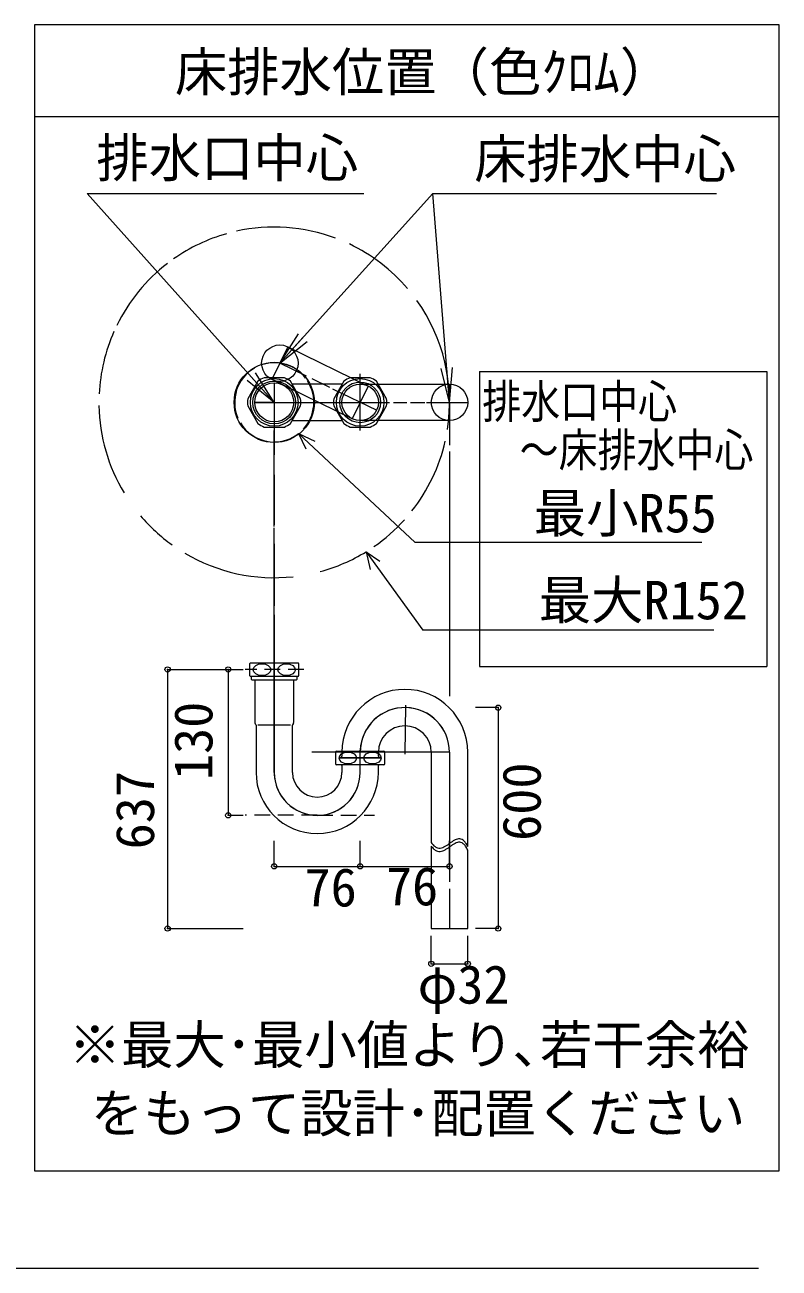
# Model space of a CAD drawing. Units: millimetres, scale not verified. Extents: x -1002 to 1010, y -687 to 676.
# Drawn here: x 721.9 to 1009.9, y -687.1 to -212.4 of the extents above; entities that cross this region are included whole.
import ezdxf
from ezdxf.enums import TextEntityAlignment as Align

# ---------------------------------------------------------------- set-up
doc = ezdxf.new("R2010")
doc.units = ezdxf.units.MM
doc.header["$LTSCALE"] = 5
doc.header["$PDMODE"] = 32
doc.header["$PDSIZE"] = 2
doc.linetypes.add('DASHED1', pattern=[1.8, 1.2, -0.6])
doc.layers.add('F-0', color=7, linetype='Continuous', lineweight=15)
doc.styles.add('ＭＳ ゴシック', font='')
doc.styles.get('ＭＳ ゴシック').set_extended_font_data('MS Gothic')

msp = doc.modelspace()

# ---------------------------------------------------------------- linework, layer by layer
at = {"layer": 'F-0', "lineweight": 18}
for p, q in [((725.56, -212.399), (725.56, -649.899)), ((1009.935, -212.399), (725.56, -212.399)), ((1009.935, -649.899), (1009.935, -212.399)), ((725.56, -649.899), (1009.935, -649.899))]:
    msp.add_line(p, q, dxfattribs=at)
at = {"layer": 'F-0'}
for p, q in [((725.56, -247.399), (1009.935, -247.399)), ((745.713, -276.822), (851.274, -276.822)), ((817.116, -356.533), (745.713, -276.822)), ((819.262, -341.563), (877.619, -276.822)), ((877.619, -276.822), (986.068, -276.822)), ((877.619, -276.822), (906.048, -276.822)), ((884.053, -356.533), (877.619, -276.822)), ((819.262, -341.563), (826.424, -330.35)), ((819.262, -341.563), (828.049, -331.814)), ((822.313, -335.312), (816.21, -347.815)), ((819.262, -341.563), (829.674, -333.279)), ((822.313, -335.312), (852.98, -350.282)), ((829.464, -346.543), (819.262, -341.563)), ((817.116, -356.533), (809.988, -345.297)), ((849.928, -367.298), (849.928, -345.576)), ((884.053, -356.533), (880.817, -343.626)), ((884.053, -356.533), (882.997, -343.45)), ((884.053, -356.533), (885.178, -343.274)), ((895.496, -344.758), (895.496, -457.323)), ((895.496, -344.758), (1005.171, -344.758)), ((1005.171, -344.758), (1005.171, -457.323)), ((817.116, -356.533), (806.729, -348.216)), ((810.905, -348.477), (807.034, -355.183)), ((817.116, -356.533), (808.358, -346.757)), ((820.987, -347.127), (813.244, -347.127)), ((817.116, -349.095), (817.116, -367.298)), ((817.116, -349.098), (817.116, -363.97)), ((827.197, -355.183), (823.326, -348.477)), ((843.083, -349.577), (823.961, -349.577)), ((838.312, -350.863), (831.585, -347.579)), ((843.718, -348.477), (839.846, -355.183)), ((853.8, -347.127), (846.056, -347.127)), ((852.98, -350.282), (846.877, -362.784)), ((849.928, -365.173), (849.928, -347.892)), ((849.928, -349.577), (884.053, -349.577)), ((860.01, -355.183), (856.138, -348.477)), ((884.053, -363.489), (884.053, -349.577)), ((856.365, -359.675), (839.513, -351.449)), ((807.034, -357.883), (810.905, -364.589)), ((817.116, -356.533), (809.554, -356.533)), ((809.678, -356.533), (833.522, -356.533)), ((817.116, -356.533), (861.074, -356.533)), ((823.326, -364.589), (827.197, -357.883)), ((833.522, -356.533), (861.139, -356.533)), ((839.846, -357.883), (843.718, -364.589)), ((856.138, -364.589), (860.01, -357.883)), ((862.688, -356.533), (867.704, -356.533)), ((869.145, -356.533), (874.679, -356.533)), ((875.256, -356.533), (891.009, -356.533)), ((875.256, -356.533), (891.009, -356.533)), ((884.053, -356.533), (884.053, -372.872)), ((817.116, -363.97), (817.116, -376.554)), ((823.961, -363.489), (843.083, -363.489)), ((884.053, -363.489), (849.928, -363.489)), ((813.244, -365.939), (820.987, -365.939)), ((817.116, -403.879), (817.116, -367.298)), ((826.411, -368.454), (829.198, -374.258)), ((826.411, -368.454), (832.635, -371.302)), ((826.411, -368.454), (870.891, -410.054)), ((846.056, -365.939), (853.8, -365.939)), ((884.053, -375.248), (884.053, -392.346)), ((884.053, -376.386), (884.053, -393.517)), ((817.116, -384.145), (817.116, -403.272)), ((884.053, -393.078), (884.053, -425.728)), ((884.053, -396.152), (884.053, -426.314)), ((817.116, -410.558), (817.116, -434.24)), ((875.412, -410.054), (870.891, -410.054)), ((980.447, -410.054), (875.412, -410.054)), ((852.184, -413.549), (853.811, -420.374)), ((852.184, -413.549), (857.472, -417.153)), ((852.184, -413.549), (873.906, -443.482)), ((884.053, -426.168), (884.053, -433.781)), ((884.053, -429.974), (884.053, -451.79)), ((817.116, -437.579), (817.116, -498.316)), ((884.053, -438.016), (884.053, -467.387)), ((985.027, -443.482), (873.906, -443.482)), ((807.709, -456.32), (807.709, -460.84)), ((808.028, -455.955), (826.203, -455.955)), ((826.522, -460.84), (826.522, -456.32)), ((884.053, -457.354), (884.053, -468.681)), ((895.496, -457.323), (1005.171, -457.323)), ((826.194, -461.205), (808.028, -461.205)), ((808.028, -461.205), (808.037, -461.205)), ((808.028, -461.205), (808.037, -461.205)), ((808.366, -461.205), (808.366, -462.241)), ((809.678, -462.591), (809.678, -469.719)), ((825.516, -462.591), (817.116, -462.591)), ((824.553, -469.719), (824.553, -462.591)), ((825.866, -462.241), (825.516, -462.591)), ((825.866, -462.241), (825.866, -461.205)), ((826.194, -461.205), (826.203, -461.205)), ((809.678, -469.719), (809.678, -478.661)), ((824.553, -478.661), (824.553, -469.719)), ((817.116, -497.78), (817.116, -471.95)), ((867.223, -472.104), (866.983, -490.873)), ((810.101, -479.581), (809.772, -479.011)), ((824.459, -479.011), (824.13, -479.581)), ((810.159, -479.799), (810.159, -487.134)), ((810.899, -479.682), (817.116, -479.682)), ((817.116, -479.682), (823.332, -479.682)), ((824.072, -497.78), (824.072, -479.799)), ((810.159, -487.134), (810.159, -497.78)), ((884.062, -490.124), (831.428, -490.124)), ((840.522, -490.051), (840.522, -494.572)), ((840.841, -489.686), (859.015, -489.686)), ((842.162, -492.311), (842.162, -492.049)), ((842.162, -492.049), (849.928, -492.049)), ((842.534, -492.311), (842.162, -492.311)), ((857.694, -492.311), (842.534, -492.311)), ((842.972, -490.124), (842.972, -491.611)), ((849.928, -497.745), (849.928, -490.124)), ((849.928, -492.049), (857.694, -492.049)), ((849.937, -497.78), (849.937, -489.351)), ((856.884, -491.611), (856.884, -490.124)), ((857.694, -492.311), (857.694, -492.049)), ((859.334, -494.572), (859.334, -490.051)), ((877.097, -490.124), (877.097, -524.597)), ((884.053, -490.124), (884.053, -514.045)), ((884.053, -490.124), (884.053, -509.408)), ((891.009, -526.121), (891.009, -490.124)), ((859.006, -494.936), (840.841, -494.936)), ((840.841, -494.936), (840.85, -494.936)), ((842.972, -495.129), (842.972, -497.78)), ((856.884, -497.78), (856.884, -495.129)), ((884.053, -513.679), (884.053, -539.546)), ((877.097, -525.909), (877.097, -543.106)), ((877.097, -543.106), (877.097, -557.409)), ((884.053, -542.23), (884.053, -557.409)), ((-1002.086, -687.064), (1002.034, -687.064))]:
    msp.add_line(p, q, dxfattribs=at)
at = {"layer": 'F-0', "color": 4, "lineweight": 9}
for p, q in [((776.387, -458.495), (776.387, -557.409)), ((776.387, -458.495), (805.276, -458.495)), ((799.541, -458.495), (799.541, -514.186)), ((799.541, -458.495), (805.276, -458.495)), ((902.664, -473.072), (894.001, -473.072)), ((902.664, -473.072), (902.664, -557.409)), ((799.541, -514.186), (805.276, -514.186)), ((817.116, -533.674), (817.116, -523.864)), ((849.937, -533.674), (849.937, -523.864)), ((884.053, -533.674), (884.053, -523.864)), ((817.116, -533.674), (849.937, -533.674)), ((849.937, -533.674), (884.053, -533.674)), ((776.387, -557.409), (805.276, -557.409)), ((902.664, -557.409), (894.001, -557.409)), ((877.097, -570.871), (877.097, -560.245)), ((891.009, -570.871), (891.009, -560.245)), ((877.097, -570.871), (891.009, -570.871))]:
    msp.add_line(p, q, dxfattribs=at)
at = {"layer": 'F-0', "color": 4, "linetype": 'DASHED1', "lineweight": 9}
for p, q in [((803.347, -458.495), (803.283, -458.495)), ((828.424, -458.495), (805.989, -458.495)), ((833.522, -514.186), (805.992, -514.186)), ((833.522, -514.186), (855.355, -514.186))]:
    msp.add_line(p, q, dxfattribs=at)
at = {"layer": 'F-0'}
for points in [[(852.98, -350.282), (846.877, -362.784), (816.21, -347.815)], [(817.116, -471.828), (817.116, -435.758), (817.116, -404.486)], [(817.116, -462.591), (808.716, -462.591), (808.366, -462.241)], [(877.097, -557.409), (891.009, -557.409), (891.009, -527.434)]]:
    msp.add_lwpolyline(points, dxfattribs=at)
for centre, radius in [((819.262, -341.563), 6.956), ((817.116, -356.533), 15.312), ((817.116, -356.533), 9.087), ((817.116, -356.533), 8.166), ((849.928, -356.533), 9.087), ((849.928, -356.533), 7.766), ((849.928, -356.533), 7.766), ((884.053, -356.533), 6.956)]:
    msp.add_circle(centre, radius, dxfattribs=at)
at = {"layer": 'F-0', "lineweight": 18}
for centre, radius in [((817.116, -356.533), 7.438), ((849.928, -356.533), 6.956)]:
    msp.add_circle(centre, radius, dxfattribs=at)
at = {"layer": 'F-0'}
for centre, radius, start, end in [((817.116, -356.533), 66.938, 105.78741, 125.02387), ((817.116, -356.533), 66.938, 69.55176, 102.48458), ((817.116, -356.533), 66.938, 40.45346, 64.61694), ((817.116, -356.533), 66.938, 127.52212, 153.93512), ((817.116, -356.533), 66.938, 351.07633, 35.51055), ((817.116, -356.533), 66.938, 156.12741, 177.22121), ((817.116, -356.533), 15.117, 38.01873, 108.88428), ((817.116, -356.533), 15.117, 119.87082, 203.47911), ((817.116, -356.533), 10.172, 112.37215, 127.62785), ((817.116, -356.533), 10.172, 52.37215, 67.62785), ((817.116, -356.533), 15.117, 317.38555, 32.77859), ((849.928, -356.533), 10.172, 112.37215, 127.62785), ((849.928, -356.533), 10.172, 52.37215, 67.62785), ((817.116, -356.533), 10.172, 172.37215, 187.62785), ((817.116, -356.533), 10.172, 352.37215, 7.62785), ((849.928, -356.533), 10.172, 172.37215, 187.62785), ((849.928, -356.533), 10.172, 352.37215, 7.62785), ((817.116, -356.533), 66.938, 181.04134, 211.02681), ((817.116, -356.533), 15.117, 211.12095, 261.30647), ((817.116, -356.533), 10.172, 232.37215, 247.62785), ((817.116, -356.533), 10.172, 292.37215, 307.62785), ((849.928, -356.533), 10.172, 232.37215, 247.62785), ((849.928, -356.533), 10.172, 292.37215, 307.62785), ((817.116, -356.533), 15.117, 269.01468, 307.94515), ((817.116, -356.533), 66.938, 321.76369, 347.20103), ((817.116, -356.533), 66.938, 220.25424, 234.38576), ((817.116, -356.533), 66.938, 304.63473, 317.9845), ((817.116, -356.533), 66.938, 239.27946, 276.17448), ((817.116, -356.533), 66.938, 285.1851, 301.59392), ((817.116, -356.533), 66.938, 274.56964, 274.58397), ((810.662, -458.58), 3.719, 135.09913, 142.57199), ((823.569, -458.58), 3.719, 37.42801, 44.90087), ((810.662, -458.58), 3.719, 217.42801, 224.90087), ((823.569, -458.58), 3.719, 315.09913, 322.57199), ((866.991, -490.124), 24.019, 0, 180), ((866.991, -490.124), 17.062, 87.94387, 180), ((866.991, -490.124), 17.071, 0, 177.40546), ((866.991, -490.124), 17.062, 0, 87.94387), ((810.378, -478.661), 0.7, 180, 210), ((823.853, -478.661), 0.7, 330, 0), ((809.722, -479.799), 0.438, 0, 30), ((824.509, -479.799), 0.438, 150, 180), ((866.991, -490.124), 10.106, 0, 180), ((843.475, -492.311), 3.719, 135.09913, 142.57199), ((842.534, -491.611), 0.438, 270, 0), ((857.322, -491.611), 0.438, 180, 270), ((856.381, -492.311), 3.719, 37.42801, 44.90087), ((833.522, -497.78), 23.363, 180, 0), ((833.522, -497.78), 16.406, 180, 270), ((833.522, -497.78), 16.415, 181.87086, 0), ((833.522, -497.78), 9.45, 180, 0), ((833.522, -497.78), 16.406, 270, 0), ((843.475, -492.311), 3.719, 217.42801, 224.90087), ((842.534, -495.129), 0.438, 0, 26.17755), ((857.322, -495.129), 0.438, 150, 180), ((856.381, -492.311), 3.719, 315.09913, 322.57199), ((882.413, -521.181), 6.319, 212.72203, 226.60953), ((882.413, -522.493), 6.319, 212.72203, 226.60953), ((880.533, -523.251), 3.523, 225.702, 245.03152), ((880.189, -524.008), 2.692, 244.86394, 266.31233), ((880.198, -523.514), 3.186, 266.722, 284.24596), ((879.701, -521.643), 5.122, 284.48835, 295.96465), ((877.7, -517.55), 9.678, 296.00867, 302.489), ((869.843, -505.195), 24.32, 302.46715, 305.15235), ((869.843, -506.507), 24.32, 302.46715, 305.15235), ((943.972, -610.476), 104.441, 124.52174, 125.14879), ((943.972, -611.789), 104.441, 124.52174, 125.14879), ((893.171, -536.58), 14.767, 120.34038, 124.6107), ((893.171, -537.893), 14.767, 120.34038, 124.6107), ((888.969, -529.344), 6.4, 111.45266, 120.60102), ((888.969, -530.656), 6.4, 111.45266, 120.60102), ((887.888, -526.536), 3.391, 96.00772, 111.8117), ((887.888, -527.848), 3.391, 96.00772, 111.8117), ((887.77, -525.526), 2.375, 73.97913, 95.71073), ((887.77, -526.839), 2.375, 73.97913, 95.71073), ((887.601, -525.854), 2.738, 51.5772, 72.48176), ((887.601, -527.167), 2.738, 51.5772, 72.48176), ((886.174, -527.466), 4.889, 35.29043, 50.21011), ((886.174, -528.779), 4.889, 35.29043, 50.21011), ((881.76, -530.423), 10.201, 24.94423, 34.52454), ((881.76, -531.736), 10.201, 24.94423, 34.52454), ((880.533, -524.563), 3.523, 225.702, 245.03152), ((880.189, -525.32), 2.692, 244.86394, 266.31233), ((880.198, -524.826), 3.186, 266.722, 284.24596), ((879.701, -522.956), 5.122, 284.48835, 295.96465), ((877.7, -518.863), 9.678, 296.00867, 302.489)]:
    msp.add_arc(centre, radius, start, end, dxfattribs=at)
for centre in [(812.412, -458.58), (821.819, -458.58), (845.225, -492.311), (854.631, -492.311)]:
    msp.add_ellipse(centre, major_axis=(3.353, 0), ratio=0.674074, dxfattribs=at)
at = {"layer": 'F-0', "color": 6}
for p in [(776.387, -458.495), (799.541, -458.495), (902.664, -473.072), (799.541, -514.186), (817.116, -533.674), (849.937, -533.674), (884.053, -533.674), (776.387, -557.409), (902.664, -557.409), (877.097, -570.871), (891.009, -570.871)]:
    msp.add_point(p, dxfattribs=at)

# ---------------------------------------------------------------- texts
at = {"layer": 'F-0', "style": 'ＭＳ ゴシック'}
for s, p in [('床排水位置（色ｸﾛﾑ）', (779.156, -242.101)), ('排水口中心', (749.177, -274.909)), ('床排水中心', (893.472, -275.287)), ('最小R55', (916.225, -410.562)), ('最大R152', (918.135, -443.742)), ('76', (828.69, -553.392)), ('76', (859.784, -552.969)), ('φ32', (871.867, -590.478)), ('※最大･最小値より､若干余裕', (738.624, -613.509)), ('をもって設計･配置ください', (747.076, -639.616))]:
    msp.add_text(s, height=14.66, dxfattribs=at).set_placement(p, align=Align.BOTTOM_LEFT)
at = {"layer": 'F-0', "style": 'ＭＳ ゴシック', "width": 0.85}
for s, p in [('排水口中心', (896.554, -366.455)), ('～床排水中心', (910.847, -384.949))]:
    msp.add_text(s, height=12.83, dxfattribs=at).set_placement(p, align=Align.BOTTOM_LEFT)
at = {"layer": 'F-0', "style": 'ＭＳ ゴシック'}
for s, p in [('130', (797.912, -500.729)), ('637', (775.626, -527.171)), ('600', (923.286, -523.94))]:
    msp.add_text(s, height=14.66, rotation=90, dxfattribs=at).set_placement(p, align=Align.BOTTOM_LEFT)

doc.saveas('drawing.dxf')
